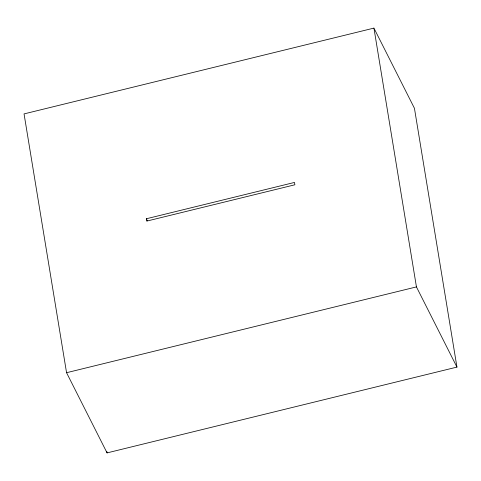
<?xml version="1.0" encoding="UTF-8"?>
<svg xmlns="http://www.w3.org/2000/svg" width="481" height="481" viewBox="0 0 481 481"><rect width="100%" height="100%" fill="white"/><g stroke="black" fill="none" stroke-linecap="round" stroke-linejoin="round"><path stroke-width="0.72" d="M373.935 28.102L24.05 113.901L66.558 372.709L107.065 452.898L456.95 367.099L414.442 108.291L373.935 28.102L416.444 286.91L456.95 367.099M146.368 218.765L294.498 182.437L294.883 184.782L146.753 221.104L146.368 218.765L147.378 220.767M66.558 372.709L416.444 286.91M106.818 451.412L107.065 452.898"/></g></svg>
